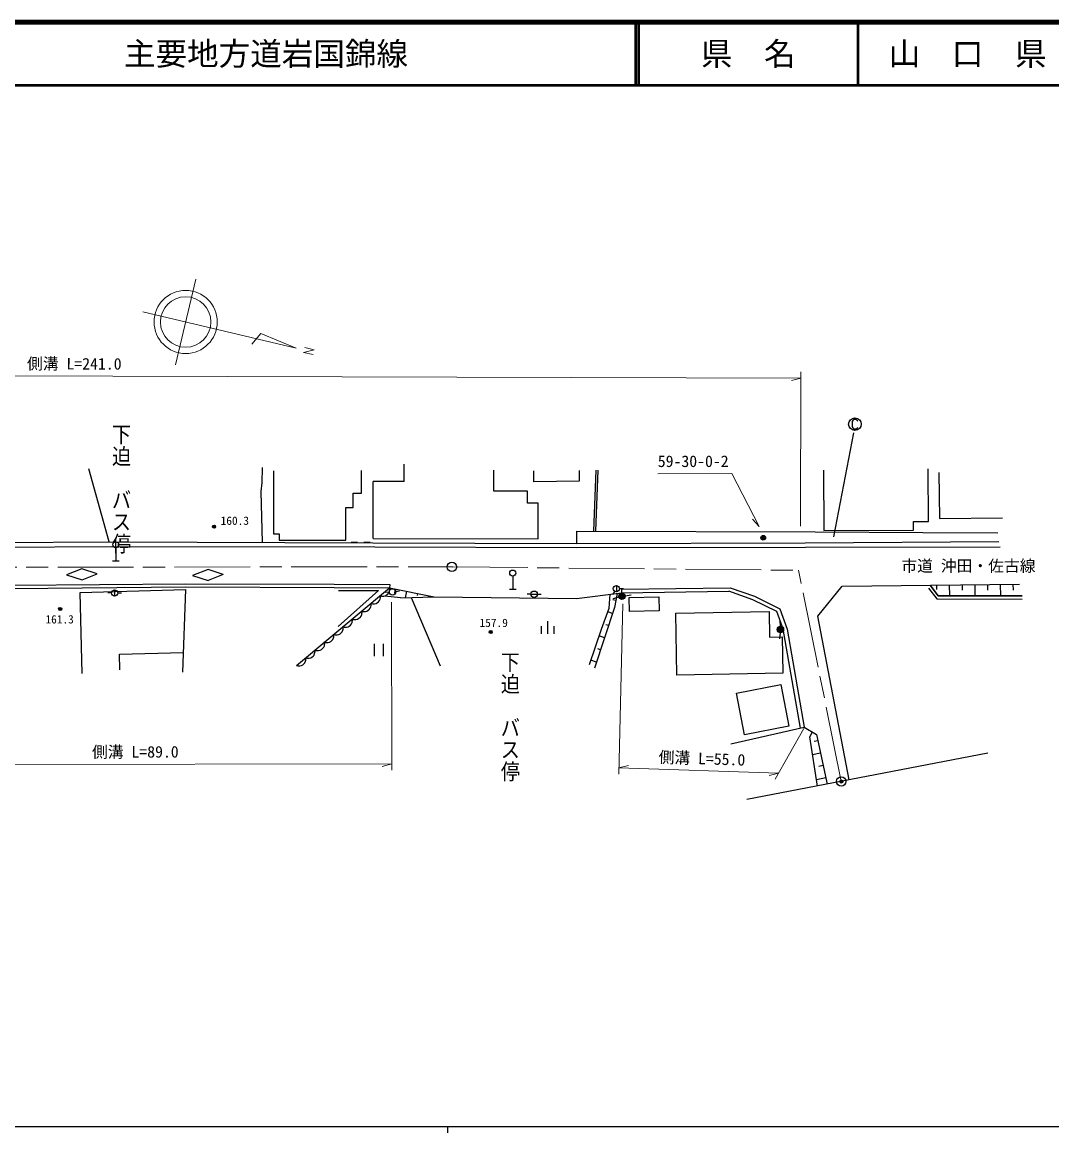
# Model space of a CAD drawing. Units: millimetres, scale not verified. Extents: x 40000 to 680000, y 20000 to 380000.
# Drawn here: x 200618 to 363711, y 204000 to 380000 of the extents above; entities that cross this region are included whole.
import ezdxf
from ezdxf.enums import TextEntityAlignment as Align

# ---------------------------------------------------------------- set-up
doc = ezdxf.new("R2010")
doc.units = ezdxf.units.MM
doc.header["$LTSCALE"] = 1000
doc.header["$PDMODE"] = 32
doc.header["$PDSIZE"] = 500
doc.linetypes.add('CHAIN', pattern=[18.5, 12, -1.5, 3.5, -1.5])
for name, color, linetype, lineweight in [('M-BGD', 7, 'Continuous', 25), ('M-BGD-HTXT', 7, 'Continuous', 13), ('M-BMK', 2, 'CHAIN', 13), ('M-BMK-SRVR', 3, 'Continuous', 25), ('M-STR-HTXT', 7, 'Continuous', 13), ('M-STR-STRC', 7, 'Continuous', 25), ('M-TTL', 2, 'Continuous', 140), ('M-TTL-BAND', 7, 'Continuous', 25), ('M-TTL-LINE', 7, 'Continuous', 50)]:
    doc.layers.add(name, color=color, linetype=linetype, lineweight=lineweight)
doc.layers.add('M-OTRS', color=6, linetype='Continuous')
doc.layers.add('M-TTL-TXT', color=7, linetype='Continuous')
doc.styles.add('@ＭＳ ゴシック', font='')
doc.styles.add('ＭＳ ゴシック', font='')
doc.styles.get('@ＭＳ ゴシック').set_extended_font_data('@MS Gothic')
doc.styles.get('ＭＳ ゴシック').set_extended_font_data('MS Gothic')

msp = doc.modelspace()

# ---------------------------------------------------------------- linework, layer by layer
at = {"layer": 'M-BGD'}
for p, q in [((261103, 307222), (261108, 309955)), ((214411, 297644), (211194, 309210)), ((238607, 307015), (238659, 309452)), ((240412, 308903), (240414, 298914)), ((254358, 305360), (254357, 308940)), ((275343, 305702), (275348, 309006)), ((281671, 307150), (281646, 308893)), ((288838, 308976), (288863, 307254)), ((291175, 299336), (291547, 309002)), ((291474, 299325), (291847, 308990)), ((327542, 308990), (327589, 299433)), ((344167, 300892), (344126, 309232)), ((345829, 308653), (345914, 301324)), ((238448, 305637), (238607, 307015)), ((256191, 298177), (256207, 307230)), ((261103, 307222), (256207, 307230)), ((288863, 307254), (281671, 307150)), ((238677, 297550), (238448, 305637)), ((253028, 303110), (253028, 305360)), ((253028, 305360), (254358, 305360)), ((280669, 305692), (275343, 305702)), ((280666, 303791), (280669, 305692)), ((251869, 303109), (253028, 303110)), ((251870, 297927), (251869, 303109)), ((282343, 303788), (280666, 303791)), ((282333, 298131), (282343, 303788)), ((345914, 301324), (355900, 301440)), ((288469, 297381), (288460, 299331)), ((288460, 299331), (326231, 299255)), ((326231, 299255), (343285, 299156)), ((327589, 299433), (341817, 299502)), ((341811, 300881), (344167, 300892)), ((341817, 299502), (341811, 300881)), ((178588, 297436), (214411, 297644)), ((214411, 297644), (256136, 297481)), ((240414, 298914), (241335, 298914)), ((241335, 298914), (241335, 297925)), ((241335, 297925), (251870, 297927)), ((253716, 297571), (252716, 297549)), ((254715, 297582), (255715, 297582)), ((256136, 297481), (288469, 297381)), ((256191, 298177), (282333, 298131)), ((288469, 297381), (324644, 297505)), ((324644, 297505), (355304, 297712)), ((343285, 299156), (355185, 299056)), ((178679, 296738), (214805, 296915)), ((214805, 296915), (256460, 296859)), ((215444, 296702), (215444, 294662)), ((256460, 296859), (288415, 296737)), ((288415, 296737), (324698, 296802)), ((324698, 296802), (355519, 296850)), ((214904, 294662), (215984, 294662)), ((278329, 292217), (278329, 290177)), ((199181, 290772), (226531, 291001)), ((199186, 290272), (226532, 290501)), ((226531, 291001), (250014, 290933)), ((226532, 290501), (250011, 290433)), ((250011, 290433), (258822, 290370)), ((250014, 290933), (258826, 290870)), ((258826, 290870), (258822, 290370)), ((294745, 290732), (294745, 289732)), ((326627, 285872), (330497, 290636)), ((330497, 290636), (358576, 290942)), ((344453, 290788), (345731, 289110)), ((345731, 289110), (344453, 290788)), ((345462, 290799), (345470, 290121)), ((347480, 290821), (347498, 289105)), ((349497, 290843), (349507, 289971)), ((351515, 290865), (351534, 289093)), ((353533, 290887), (353542, 289987)), ((355550, 290909), (355570, 289081)), ((357568, 290931), (357578, 290003)), ((209782, 289622), (226508, 290084)), ((210137, 276779), (209782, 289622)), ((214755, 289558), (214155, 289564)), ((215255, 290053), (215255, 289053)), ((215755, 289553), (216355, 289553)), ((226508, 290084), (225993, 276995)), ((244047, 278072), (258822, 290370)), ((257057, 289916), (250642, 284252)), ((250700, 289950), (257057, 289916)), ((257318, 288574), (257361, 288759)), ((257376, 288920), (257342, 289138)), ((257342, 289138), (257551, 289065)), ((257361, 288759), (257376, 288920)), ((257551, 289065), (257712, 289051)), ((257712, 289051), (257902, 289060)), ((257902, 289060), (258150, 289119)), ((260545, 288764), (258050, 289036)), ((258150, 289119), (258349, 289235)), ((258781, 289670), (258184, 289609)), ((258349, 289235), (258524, 289381)), ((258524, 289381), (258675, 289556)), ((258675, 289556), (258778, 289790)), ((258778, 289790), (258822, 289974)), ((258836, 290135), (258802, 290354)), ((258822, 290370), (265883, 288925)), ((258822, 289974), (258836, 290135)), ((259705, 290190), (259571, 289537)), ((259774, 289784), (260369, 289861)), ((260545, 288764), (265883, 288925)), ((261470, 289828), (261257, 288785)), ((262215, 288814), (266815, 278004)), ((263235, 289467), (263171, 289154)), ((265001, 289106), (264958, 288897)), ((265883, 288925), (288433, 288653)), ((277790, 290177), (278869, 290177)), ((281210, 289363), (280611, 289372)), ((281210, 289355), (282210, 289355)), ((282210, 289363), (282810, 289372)), ((288433, 288653), (295564, 289568)), ((293600, 287130), (293749, 289335)), ((294470, 289814), (294140, 289313)), ((295147, 288883), (294188, 288598)), ((294846, 289476), (294451, 287267)), ((295245, 290232), (295845, 290232)), ((295556, 290135), (312743, 290388)), ((295556, 290135), (295564, 289568)), ((295564, 289568), (312554, 289818)), ((296120, 289103), (297107, 289259)), ((296775, 288828), (301474, 288910)), ((296813, 286628), (296775, 288828)), ((301474, 288910), (301512, 286710)), ((316369, 288473), (312554, 289818)), ((312743, 290388), (316603, 289027)), ((316603, 289027), (320612, 287035)), ((344208, 290285), (345483, 288611)), ((345731, 289110), (359002, 289070)), ((359002, 289070), (345731, 289110)), ((255429, 286804), (255604, 286950)), ((255604, 286950), (255755, 287125)), ((255755, 287125), (255857, 287359)), ((255857, 287359), (255901, 287544)), ((255916, 287704), (255882, 287923)), ((255882, 287923), (256091, 287850)), ((255901, 287544), (255916, 287704)), ((256091, 287850), (256252, 287835)), ((256252, 287835), (256441, 287845)), ((256441, 287845), (256690, 287903)), ((256690, 287903), (256889, 288020)), ((256889, 288020), (257064, 288166)), ((257064, 288166), (257215, 288341)), ((257215, 288341), (257318, 288574)), ((294451, 287267), (291288, 277636)), ((292375, 283829), (293600, 287130)), ((294648, 288371), (294172, 288457)), ((320131, 286604), (316369, 288473)), ((320612, 287035), (321792, 283799)), ((345483, 288611), (359001, 288570)), ((252919, 285209), (252885, 285428)), ((252885, 285428), (253105, 285351)), ((252904, 285049), (252919, 285209)), ((253105, 285351), (253274, 285336)), ((253274, 285336), (253474, 285346)), ((253474, 285346), (253735, 285407)), ((253735, 285407), (253945, 285530)), ((253945, 285530), (254129, 285684)), ((254129, 285684), (254288, 285868)), ((254288, 285868), (254396, 286114)), ((254396, 286114), (254442, 286308)), ((254458, 286477), (254422, 286708)), ((254422, 286708), (254631, 286635)), ((254442, 286308), (254458, 286477)), ((254631, 286635), (254792, 286620)), ((254792, 286620), (254981, 286630)), ((254981, 286630), (255229, 286688)), ((255229, 286688), (255429, 286804)), ((294134, 286304), (293384, 286550)), ((301512, 286710), (296813, 286628)), ((304132, 286325), (318936, 286599)), ((304314, 276513), (304132, 286325)), ((318936, 286599), (319011, 282561)), ((321030, 284138), (320131, 286604)), ((320713, 284253), (320670, 285252)), ((331626, 259921), (326627, 285872)), ((251147, 283240), (251298, 283415)), ((251298, 283415), (251400, 283649)), ((251400, 283649), (251444, 283833)), ((251459, 283994), (251425, 284213)), ((251425, 284213), (251634, 284140)), ((251444, 283833), (251459, 283994)), ((251634, 284140), (251794, 284125)), ((251794, 284125), (251984, 284135)), ((251984, 284135), (252232, 284193)), ((252232, 284193), (252432, 284310)), ((252432, 284310), (252607, 284455)), ((252607, 284455), (252758, 284631)), ((252758, 284631), (252860, 284864)), ((252860, 284864), (252904, 285049)), ((282823, 284291), (282823, 283091)), ((283823, 285091), (283823, 283091)), ((284823, 284291), (284823, 283091)), ((290471, 278214), (292375, 283829)), ((293502, 284377), (293090, 284512)), ((321030, 284138), (323827, 268146)), ((321792, 283799), (324503, 268301)), ((248540, 281552), (248504, 281782)), ((248504, 281782), (248713, 281709)), ((248713, 281709), (248874, 281694)), ((248874, 281694), (249064, 281704)), ((249064, 281704), (249312, 281762)), ((249312, 281762), (249511, 281879)), ((249511, 281879), (249687, 282025)), ((249687, 282025), (249838, 282200)), ((249838, 282200), (249940, 282433)), ((249940, 282433), (249984, 282618)), ((249998, 282779), (249964, 282998)), ((249964, 282998), (250174, 282924)), ((249984, 282618), (249998, 282779)), ((250174, 282924), (250334, 282910)), ((250334, 282910), (250524, 282919)), ((250524, 282919), (250772, 282978)), ((250772, 282978), (250972, 283094)), ((250972, 283094), (251147, 283240)), ((292869, 282451), (292004, 282735)), ((319011, 282561), (321024, 282598)), ((320682, 283256), (320576, 282262)), ((321024, 282598), (321131, 276825)), ((216022, 279836), (226115, 280115)), ((246840, 279705), (246943, 279938)), ((246943, 279938), (246987, 280123)), ((247001, 280284), (246967, 280503)), ((246967, 280503), (247187, 280426)), ((246987, 280123), (247001, 280284)), ((247187, 280426), (247356, 280410)), ((247356, 280410), (247556, 280421)), ((247556, 280421), (247817, 280482)), ((247817, 280482), (248027, 280605)), ((248027, 280605), (248212, 280758)), ((248212, 280758), (248371, 280942)), ((248371, 280942), (248478, 281188)), ((248478, 281188), (248525, 281383)), ((248525, 281383), (248540, 281552)), ((256350, 281511), (256350, 279511)), ((257870, 279511), (257870, 281511)), ((292236, 280525), (291795, 280670)), ((216090, 277367), (216022, 279836)), ((244854, 278052), (245054, 278169)), ((245054, 278169), (245229, 278315)), ((245229, 278315), (245380, 278490)), ((245380, 278490), (245482, 278723)), ((245482, 278723), (245526, 278908)), ((245541, 279068), (245507, 279287)), ((245507, 279287), (245716, 279214)), ((245526, 278908), (245541, 279068)), ((245716, 279214), (245877, 279200)), ((245877, 279200), (246067, 279209)), ((246067, 279209), (246315, 279267)), ((246315, 279267), (246514, 279384)), ((246514, 279384), (246689, 279530)), ((246689, 279530), (246840, 279705)), ((291604, 278599), (290702, 278895)), ((244047, 278072), (244256, 277999)), ((244256, 277999), (244417, 277984)), ((244417, 277984), (244606, 277994)), ((244606, 277994), (244854, 278052)), ((321131, 276825), (304314, 276513)), ((313784, 273690), (320767, 275037)), ((320767, 275037), (322042, 268428)), ((315059, 267081), (313784, 273690)), ((312848, 265620), (324503, 268301)), ((322042, 268428), (315059, 267081)), ((324503, 268301), (326460, 267111)), ((325388, 266773), (325792, 267517)), ((326580, 258950), (325388, 266773)), ((326666, 266128), (326094, 266008)), ((326460, 267111), (328111, 259245)), ((353574, 264144), (315397, 256799)), ((327079, 264161), (325826, 263898)), ((327492, 262195), (326810, 262052)), ((327905, 260228), (326432, 259919))]:
    msp.add_line(p, q, dxfattribs=at)
for centre, radius in [((231008, 300050), 250), ((231008, 300050), 150), ((231008, 300050), 50), ((215444, 297182), 480), ((278329, 292697), 480), ((294745, 290232), 500), ((215255, 289553), 500), ((259278, 289720), 500), ((281710, 289355), 500), ((295626, 289025), 500), ((295626, 289025), 440), ((295626, 289025), 380), ((295626, 289025), 320), ((295626, 289025), 260), ((295626, 289025), 200), ((295626, 289025), 140), ((295626, 289025), 80), ((295626, 289025), 20), ((206640, 287008), 250), ((206640, 287008), 150), ((206640, 287008), 50), ((274836, 283362), 250), ((274836, 283362), 150), ((274836, 283362), 50), ((320735, 283753), 500), ((320735, 283753), 440), ((320735, 283753), 380), ((320735, 283753), 320), ((320735, 283753), 260), ((320735, 283753), 200), ((320735, 283753), 140), ((320735, 283753), 80), ((320735, 283753), 20)]:
    msp.add_circle(centre, radius, dxfattribs=at)
at = {"layer": 'M-BGD-HTXT'}
for p, q in [((224885, 325687), (228130, 339305)), ((244016, 328324), (219699, 334118)), ((238412, 330687), (236976, 328974)), ((244016, 328324), (238412, 330687)), ((246884, 328089), (245193, 327669)), ((245193, 327669), (246702, 327317)), ((245383, 328447), (246884, 328089))]:
    msp.add_line(p, q, dxfattribs=at)
for radius in [5000, 4000]:
    msp.add_circle((226508, 332496), radius, dxfattribs=at)
at = {"layer": 'M-BMK'}
for p, q in [((169247, 293628), (268694, 293688)), ((268694, 293688), (323594, 293136)), ((330361, 259678), (323594, 293136))]:
    msp.add_line(p, q, dxfattribs=at)
at = {"layer": 'M-BMK-SRVR'}
for centre, radius in [((318005, 298294), 372), ((268694, 293688), 750), ((268694, 293688), 30), ((330361, 259678), 750), ((330361, 259678), 30)]:
    msp.add_circle(centre, radius, dxfattribs=at)
at = {"layer": 'M-OTRS'}
for p in [(318005, 298294), (330361, 259678)]:
    msp.add_point(p, dxfattribs=at)
at = {"layer": 'M-STR-HTXT'}
for p, q in [((86155, 324250), (323971, 323611)), ((323973, 324611), (323908, 300127)), ((323971, 323611), (322470, 323195)), ((313046, 308457), (301297, 308455)), ((317360, 300094), (313046, 308457)), ((317360, 300094), (316299, 301234)), ((259153, 261478), (259103, 288096)), ((295739, 287818), (295120, 260846)), ((319906, 260020), (324451, 268085)), ((170331, 262311), (259151, 262478)), ((259151, 262478), (257652, 262055)), ((295143, 261846), (320447, 260981)), ((295154, 261846), (296668, 262214)), ((320447, 260981), (318934, 260612))]:
    msp.add_line(p, q, dxfattribs=at)
at = {"layer": 'M-STR-STRC'}
for p, q in [((332203, 316901), (332083, 316741)), ((332363, 317021), (332203, 316901)), ((332723, 317021), (332363, 317021)), ((332883, 316901), (332723, 317021)), ((332963, 316781), (332883, 316901)), ((332083, 316741), (332083, 315861)), ((332083, 315861), (332203, 315701)), ((332203, 315701), (332363, 315581)), ((332363, 315581), (332723, 315581)), ((332723, 315581), (332883, 315661)), ((332883, 315661), (332963, 315781)), ((329183, 298467), (332364, 314921)), ((210084, 293380), (207628, 292435)), ((207628, 292435), (210101, 291640)), ((212505, 292565), (210084, 293380)), ((210101, 291640), (212505, 292565)), ((230049, 293275), (227593, 292330)), ((227593, 292330), (230067, 291536)), ((232470, 292460), (230049, 293275)), ((232470, 292460), (230067, 291536))]:
    msp.add_line(p, q, dxfattribs=at)
msp.add_circle((332523, 316301), 1000, dxfattribs=at)
at = {"layer": 'M-TTL'}
msp.add_line((680000, 380000), (40000, 380000), dxfattribs=at)
at = {"layer": 'M-TTL-BAND'}
for p, q in [((40000, 205000), (579000, 205000)), ((268000, 205000), (268000, 204000))]:
    msp.add_line(p, q, dxfattribs=at)
at = {"layer": 'M-TTL-LINE'}
for p, q in [((297750, 380000), (297750, 370000)), ((298250, 380000), (298250, 370000)), ((333000, 380000), (333000, 370000)), ((40000, 370000), (680000, 370000))]:
    msp.add_line(p, q, dxfattribs=at)

# ---------------------------------------------------------------- texts
at = {"layer": 'M-BGD', "style": '@ＭＳ ゴシック', "width": 1.15}
for p in [(216306, 316439), (277898, 280348)]:
    msp.add_text('下迫\u3000バス停', height=2208, rotation=270.011, dxfattribs=at).set_placement(p, align=Align.MIDDLE_LEFT)
at = {"layer": 'M-BGD', "style": 'ＭＳ ゴシック'}
for s, height, p in [('160.3', 1320, (232054, 299949)), ('市道 沖田・佐古線', 1833, (339889, 292379)), ('161.3', 1320, (204300, 284320)), ('157.9', 1320, (273062, 283760))]:
    msp.add_text(s, height=height, rotation=0.011, dxfattribs=at).set_placement(p, align=Align.BOTTOM_LEFT)
at = {"layer": 'M-STR-HTXT', "style": 'ＭＳ ゴシック'}
for s, rotation, p in [('側溝 L=241.0', 359.811, (201377, 324440)), ('59-30-0-2', 0.011, (301297, 308955)), ('側溝 L=89.0', 0.111, (211678, 262889)), ('側溝 L=55.0', 358.011, (301387, 262099))]:
    msp.add_text(s, height=1833, rotation=rotation, dxfattribs=at).set_placement(p, align=Align.BOTTOM_LEFT)
at = {"layer": 'M-TTL-TXT', "style": 'ＭＳ ゴシック'}
msp.add_text('主要地方道岩国錦線', height=3666, dxfattribs=at).set_placement((216734, 375000), align=Align.MIDDLE_LEFT)
for s, p in [('県\u3000名', (315625, 375000)), ('山\u3000口\u3000県', (350375, 375000))]:
    msp.add_text(s, height=3666, dxfattribs=at).set_placement(p, align=Align.MIDDLE_CENTER)

doc.saveas('drawing.dxf')
